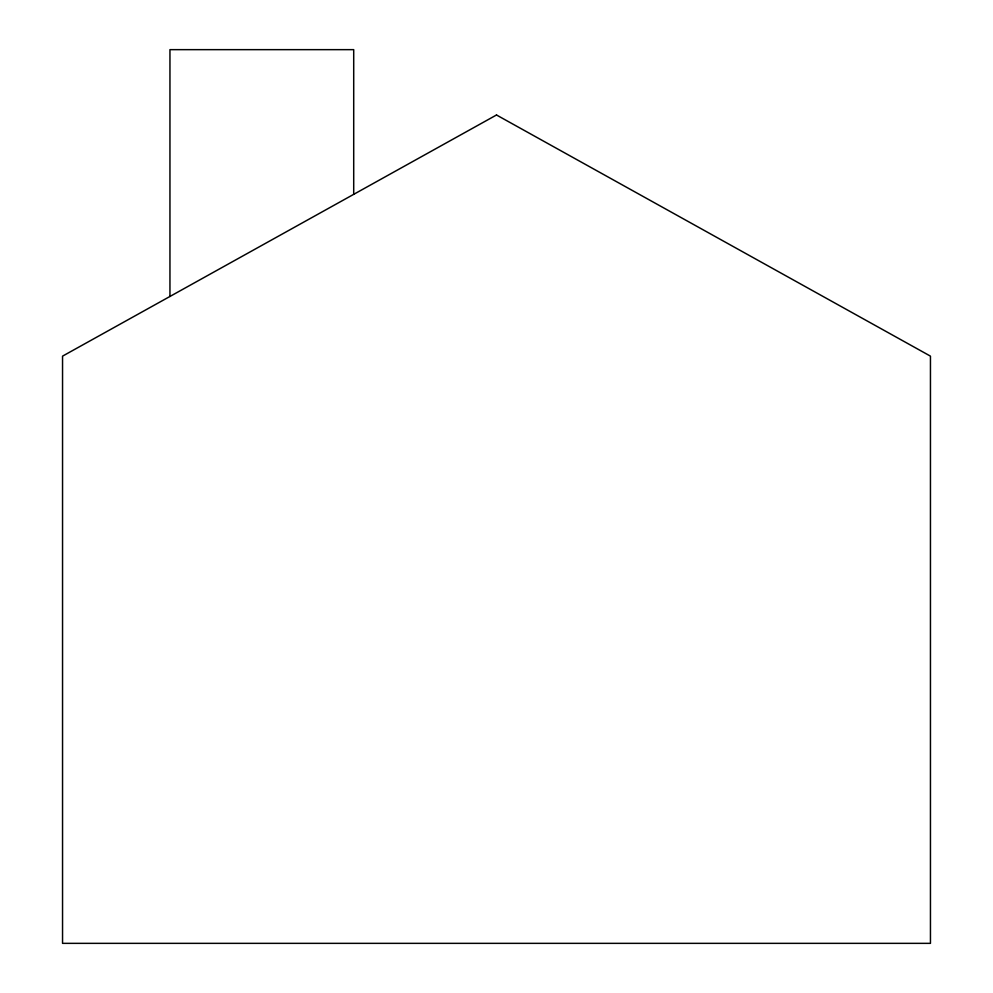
<?xml version="1.0" encoding="UTF-8"?>
<svg xmlns="http://www.w3.org/2000/svg" width="993" height="993" viewBox="0 0 993 993"><rect width="100%" height="100%" fill="white"/><g stroke="black" fill="none" stroke-linecap="round" stroke-linejoin="round"><path stroke-width="1.49" d="M353.707 194.343L353.707 49.65L169.952 49.65L169.952 296.46M496.5 114.989L62.547 356.139L62.547 943.35L930.453 943.35L930.453 356.139L496.5 114.989"/></g></svg>
